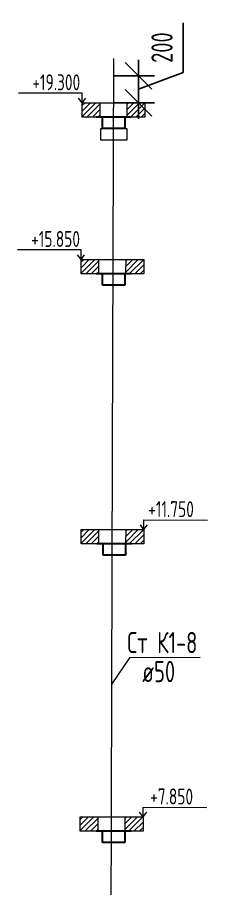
# Model space of a CAD drawing. Header units: millimetres. Extents: x -8689834 to 9419935, y -284943 to 166066.
# Drawn here: x -41928 to -40140, y -103875 to -95680 of the extents above; entities that cross this region are included whole.
import ezdxf

# ---------------------------------------------------------------- set-up
doc = ezdxf.new("R2010")
doc.units = ezdxf.units.MM
doc.header["$MEASUREMENT"] = 0
doc.layers.get('0').update_dxf_attribs({"color": 250, "lineweight": 9})
for name, color, linetype, lineweight in [('_ВК-К1', 14, 'Continuous', 40), ('_ВК-К3', 30, 'Continuous', 40), ('_ВК-переход на SML', 3, 'Continuous', 30), ('_ВК-противопожарные муфты', 1, 'Continuous', 30), ('ВК_канализация', 32, 'Continuous', 30), ('тх разм', 250, 'Continuous', 9)]:
    doc.layers.add(name, color=color, linetype=linetype, lineweight=lineweight)
doc.styles.add('ISOCPEUR', font='isocpeur.ttf', dxfattribs={"width": 0.7})
doc.styles.add('ГОСТ 2.304', font='isocpeur.ttf', dxfattribs={"width": 0.7})
doc.dimstyles.new('СПДС', dxfattribs={"dimscale": 100, "dimtxt": 2.5, "dimasz": 2.5, "dimexe": 1.5, "dimexo": 0, "dimgap": 1, "dimtad": 1, "dimdec": 0, "dimrnd": 1, "dimtxsty": 'ГОСТ 2.304', "dimblk": 'OBLIQUE', "dimcen": 2.5, "dimdle": 1.5, "dimadec": 0, "dimazin": 2, "dimtfac": 0.75, "dimtdec": 0, "dimtmove": 1, "dimatfit": 3, "dimfxl": 1, "dimtolj": 1, "dimarcsym": 1})

# ---------------------------------------------------------------- blocks, each defined once
blk = doc.blocks.new('Протв_муфта')
at = {"layer": '_ВК-противопожарные муфты', "ltscale": 200, "transparency": 33554687}
for p, q in [((-205635, 240869), (-206106, 240869)), ((-206021, 240719), (-206021, 240869)), ((-205721, 240869), (-205721, 240719)), ((-205721, 240719), (-206021, 240719))]:
    blk.add_line(p, q, dxfattribs=at)
blk = doc.blocks.new('_Oblique')
at = {"color": 0, "linetype": 'ByBlock', "lineweight": -2}
blk.add_line((-0.5, -0.5), (0.5, 0.5), dxfattribs=at)
blk = doc.blocks.new('*D2197')
at = {"layer": 'тх разм', "color": 0, "lineweight": -2, "ltscale": 100, "transparency": 16777216}
for p, q in [((-40368.5, -96197.2), (-40368.5, -95731.2)), ((-40790.7, -96078.7), (-40790.7, -96633.3)), ((-40790.7, -96356), (-40368.5, -96197.2)), ((-41022.6, -96228.7), (-40640.7, -96228.7)), ((-41023.6, -96483.3), (-40640.7, -96483.3))]:
    blk.add_line(p, q, dxfattribs=at)
at = {"layer": 'тх разм', "color": 0, "lineweight": -2, "ltscale": 100, "transparency": 16777216, "xscale": 250, "yscale": 250, "zscale": 250}
for p, rotation in [((-40790.7, -96228.7), 90), ((-40790.7, -96483.3), 270)]:
    blk.add_blockref('_Oblique', p, dxfattribs=dict(at, rotation=rotation))
at = {"layer": 'тх разм', "color": 0, "lineweight": 13, "ltscale": 100, "transparency": 16777216, "insert": (-40568.5, -95964.2), "char_height": 250, "attachment_point": 5, "rotation": 90, "style": 'ГОСТ 2.304'}
blk.add_mtext('\\A1;{\\H0.8x;200}', dxfattribs=at)

msp = doc.modelspace()

# ---------------------------------------------------------------- hatches: boundary and pattern name
at = {"layer": '_ВК-К3', "lineweight": 13}
h = msp.add_hatch(dxfattribs=at)
h.set_pattern_fill('ANSI31', scale=11.388071, angle=180)
h.set_pattern_definition([(225, (-94897.432, -116851.292), (25.566948, -25.566948), [])])
h.paths.add_polyline_path([(-41318.6, -96618.9), (-41151.9, -96618.9), (-41151.9, -96483.3), (-41318.6, -96483.3)])
h.paths.add_polyline_path([(-40896, -96618.9), (-40728.7, -96618.9), (-40728.7, -96483.3), (-40896, -96483.3)])
h = msp.add_hatch(dxfattribs=at)
h.set_pattern_fill('ANSI31', scale=11.388071, angle=180)
h.set_pattern_definition([(225, (-94908.36, -118325.295), (25.566948, -25.566948), [])])
h.paths.add_polyline_path([(-41329.5, -98092.9), (-41162.8, -98092.9), (-41162.8, -97957.4), (-41329.5, -97957.4)])
h.paths.add_polyline_path([(-40907, -98092.9), (-40739.6, -98092.9), (-40739.6, -97957.4), (-40907, -97957.4)])
h = msp.add_hatch(dxfattribs=at)
h.set_pattern_fill('ANSI31', scale=11.388071, angle=180)
h.set_pattern_definition([(225, (-94908.36, -120865.05), (25.566948, -25.566948), [])])
h.paths.add_polyline_path([(-41329.5, -100632.7), (-41162.8, -100632.7), (-41162.8, -100497.1), (-41329.5, -100497.1)])
h.paths.add_polyline_path([(-40907, -100632.7), (-40739.6, -100632.7), (-40739.6, -100497.1), (-40907, -100497.1)])
h = msp.add_hatch(dxfattribs=at)
h.set_pattern_fill('ANSI31', scale=11.388071, angle=180)
h.set_pattern_definition([(225, (-94916.097, -123567.836), (25.566948, -25.566948), [])])
h.paths.add_polyline_path([(-41337.3, -103335.5), (-41170.6, -103335.5), (-41170.6, -103199.9), (-41337.3, -103199.9)])
h.paths.add_polyline_path([(-40914.7, -103335.5), (-40747.4, -103335.5), (-40747.4, -103199.9), (-40914.7, -103199.9)])

# ---------------------------------------------------------------- linework, layer by layer
at = {"color": 244, "ltscale": 500, "true_color": 0x991b1e}
for points in [[(-41034, -99768.5), (-41022.6, -96065.7)], [(-41055.8, -107541.9), (-41034, -99768.5)]]:
    msp.add_lwpolyline(points, dxfattribs=at)
at = {"color": 7, "ltscale": 500}
for points in [[(-41318.6, -96483.3), (-41318.6, -96392.9), (-41917.6, -96393)], [(-41318.6, -96483.3), (-41353.3, -96438.3)], [(-41318.6, -96483.3), (-41286.5, -96440.7)], [(-41329.5, -97957.4), (-41329.5, -97866.9), (-41928.5, -97867)], [(-41329.5, -97957.4), (-41364.3, -97912.3)], [(-41329.5, -97957.4), (-41297.5, -97914.7)], [(-40739.6, -100497.1), (-40771.4, -100454.3)], [(-40739.6, -100497.1), (-40739.1, -100406.6), (-40140.1, -100410.3)], [(-40739.6, -100497.1), (-40704.6, -100452.2)], [(-40747.4, -103199.9), (-40779.2, -103157.1)], [(-40747.4, -103199.9), (-40746.8, -103109.4), (-40147.9, -103113.1)], [(-40747.4, -103199.9), (-40712.3, -103155)]]:
    msp.add_lwpolyline(points, dxfattribs=at)
at = {"layer": '_ВК-К3', "color": 7, "lineweight": 13}
for p, q in [((-41151.3, -96618.9), (-41151.3, -96483.3)), ((-40896.4, -96618.4), (-40896, -96482.9)), ((-41162.2, -98092.9), (-41162.2, -97957.4)), ((-40907.4, -98092.4), (-40907, -97956.9)), ((-41162.2, -100632.7), (-41162.2, -100497.1)), ((-40907.4, -100632.2), (-40907, -100496.6)), ((-41169.9, -103335.5), (-41169.9, -103199.9)), ((-40915.1, -103335), (-40914.7, -103199.4))]:
    msp.add_line(p, q, dxfattribs=at)
for points in [[(-40728.7, -96618.9), (-41318.6, -96618.9), (-41318.6, -96483.3), (-40728.7, -96483.3)], [(-40739.6, -98092.9), (-41329.5, -98092.9), (-41329.5, -97957.4), (-40739.6, -97957.4)], [(-40739.6, -100632.7), (-41329.5, -100632.7), (-41329.5, -100497.1), (-40739.6, -100497.1)], [(-40747.4, -103335.5), (-41337.3, -103335.5), (-41337.3, -103199.9), (-40747.4, -103199.9)]]:
    msp.add_lwpolyline(points, close=True, dxfattribs=at)
at = {"layer": '_ВК-переход на SML', "lineweight": 13}
msp.add_lwpolyline([(-41144, -96723.9), (-40900.4, -96723.9), (-40900.4, -96835.2), (-41144, -96835.2)], close=True, dxfattribs=at)
at = {"layer": 'ВК_канализация', "color": 18, "lineweight": 13, "ltscale": 500, "true_color": 0x000000}
msp.add_lwpolyline([(-40208.7, -101701.6), (-40874.3, -101703.4), (-41039.7, -101948.5)], dxfattribs=at)

# ---------------------------------------------------------------- block references
at = {"layer": '_ВК-К1', "lineweight": 13, "xscale": 0.7, "yscale": 0.7, "zscale": 0.7}
for p in [(103085, -265227.3), (103086.4, -266701.3), (103092.7, -269241.1), (103084.9, -271943.9)]:
    msp.add_blockref('Протв_муфта', p, dxfattribs=at)

# ---------------------------------------------------------------- texts
at = {"layer": 'ВК_канализация', "color": 18, "ltscale": 100, "true_color": 0x000000, "char_height": 150, "width": 7500, "style": 'ISOCPEUR'}
for s, insert, attachment_point, rotation in [('\\pxi-1,l1,t1,5;+19.300', (-41788.2, -96290.5), 4, 0.04194), ('\\pxi-1,l1,t1,5;+15.850', (-41799.2, -97764.5), 4, 0.04194), ('+11.750', (-40268.9, -100307), 6, 359.61889), ('+7.850', (-40276.6, -103009.8), 6, 359.61889)]:
    msp.add_mtext(s, dxfattribs=dict(at, insert=insert, attachment_point=attachment_point, rotation=rotation))
at = {"layer": 'ВК_канализация', "color": 18, "ltscale": 100, "true_color": 0x000000, "char_height": 200, "attachment_point": 4, "style": 'ISOCPEUR'}
for s, insert, width in [('Ст К1-8', (-40895.3, -101561.3), 5891.51), ('\\pxi-1,l1,t1,5;ø50', (-40755.1, -101833.7), 7500)]:
    msp.add_mtext(s, dxfattribs=dict(at, insert=insert, width=width))

# ---------------------------------------------------------------- dimensions: what is measured, and where the dimension line sits
at = {"layer": 'тх разм', "color": 7, "lineweight": 13, "ltscale": 100}
dim = msp.add_linear_dim(base=(-40790.7, -96483.3), p1=(-41022.6, -96228.7), p2=(-41023.6, -96483.3), angle=90, text='{\\H0.8x;200}', dimstyle='СПДС', dxfattribs=at)
dim.commit()
dim.dimension.update_dxf_attribs({"geometry": '*D2197', "text_midpoint": (-40368.5, -96097.2), "dimtype": 160})

doc.saveas('drawing.dxf')
